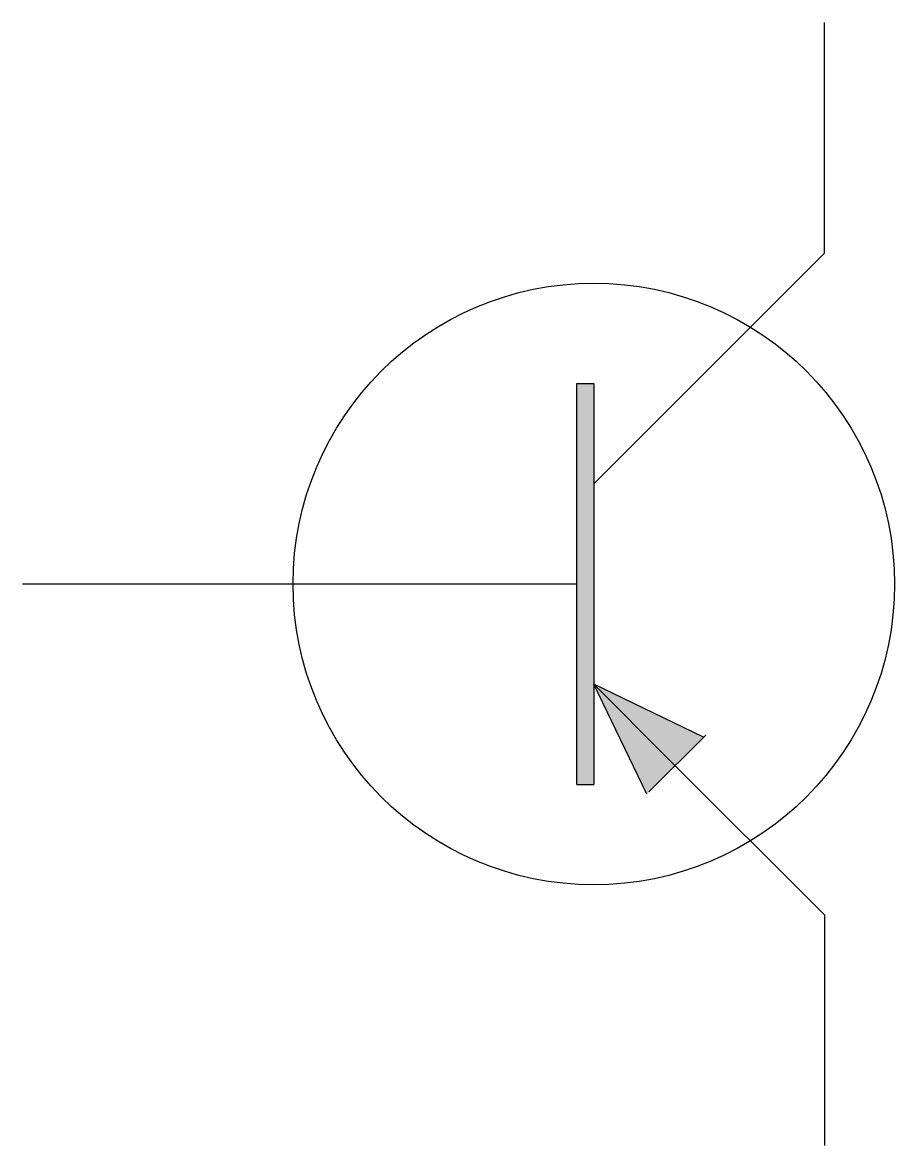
# Model space of a CAD drawing. Header units: millimetres. Extents: x 0 to 10.9, y -7 to 7.
import ezdxf

# ---------------------------------------------------------------- set-up
doc = ezdxf.new("R2010")
doc.units = ezdxf.units.MM
doc.layers.add('OBJECT', color=7, linetype='Continuous', true_color=0xffffff)

msp = doc.modelspace()

# ---------------------------------------------------------------- hatches: boundary and pattern name
at = {"layer": 'OBJECT', "true_color": 0xc0c0c0}
for points in [[(7.125, 2.5), (7.125, -2.5), (6.912, -2.5), (6.912, 2.5)], [(8.493, -1.911), (7.125, -1.25), (7.786, -2.618)]]:
    msp.add_hatch(color=9, dxfattribs=at).paths.add_polyline_path(points, flags=0)

# ---------------------------------------------------------------- linework, layer by layer
at = {"layer": 'OBJECT'}
for p, q in [((10, 4.125), (10, 7)), ((9.077, 3.202), (10, 4.125)), ((7.125, 1.25), (9.077, 3.202)), ((6.912, -2.5), (6.912, 2.5)), ((6.912, 2.5), (7.125, 2.5)), ((7.125, 2.5), (7.125, -2.5)), ((6.912, 0), (0, 0)), ((7.786, -2.618), (7.125, -1.25)), ((8.493, -1.911), (7.125, -1.25)), ((7.125, -1.25), (8.062, -2.188)), ((8.52, -1.884), (7.813, -2.591)), ((10, -4.125), (8.062, -2.188)), ((6.912, -2.5), (7.125, -2.5)), ((10, -4.125), (10, -7))]:
    msp.add_line(p, q, dxfattribs=at)
msp.add_circle((7.125, 0), 3.75, dxfattribs=at)

doc.saveas('drawing.dxf')
